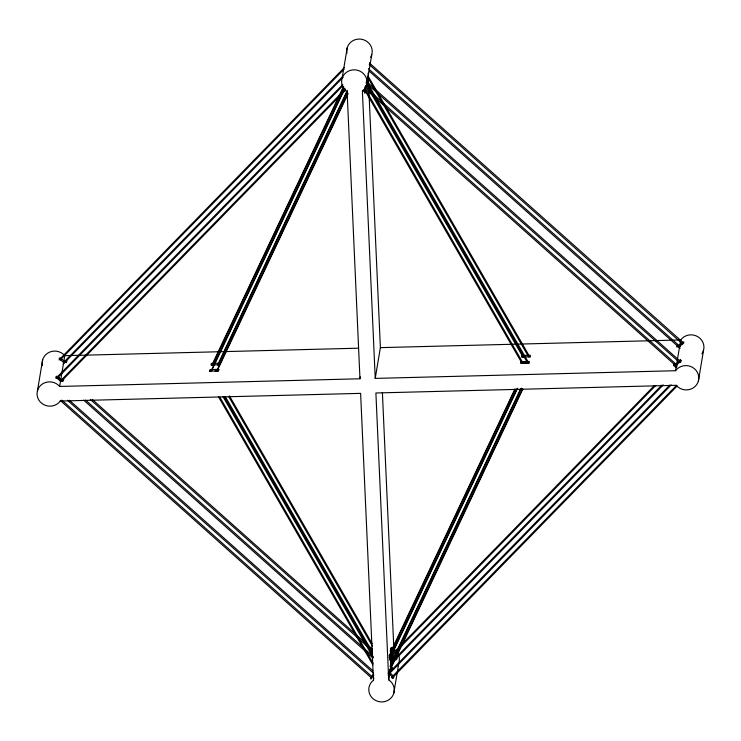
<?xml version="1.0" encoding="UTF-8"?>
<svg xmlns="http://www.w3.org/2000/svg" width="741" height="741" viewBox="0 0 741 741"><rect width="100%" height="100%" fill="white"/><g stroke="black" fill="none" stroke-linecap="round" stroke-linejoin="round"><path stroke-width="1.11" d="M37.476 390.674L42.626 359.913M55.936 377.049L60.141 380.791L60.818 379.022M59.632 386.45L359.969 378.781L347.131 91.903A12.754 12.143 9.5 0 1 344.546 74.044A12.754 12.143 9.5 0 1 363.377 73.563A12.754 12.143 9.5 0 1 362.405 91.513L375.233 378.392L675.56 370.722A12.754 12.143 9.5 0 1 694.234 368.546A12.754 12.143 9.5 0 1 695.039 386.524A12.754 12.143 9.5 0 1 676.218 385.311L375.891 392.98L388.719 679.858A12.754 12.143 9.5 0 1 391.304 697.716A12.754 12.143 9.5 0 1 372.473 698.198A12.754 12.143 9.5 0 1 373.455 680.247L360.617 393.369L60.29 401.038A12.754 12.143 9.5 0 1 41.616 403.215A12.754 12.143 9.5 0 1 40.82 385.237A12.754 12.143 9.5 0 1 59.632 386.45L60.54 381.069A12.754 12.143 9.5 0 0 57.242 378.308C55.556 378.04 56.01 375.279 57.502 376.761A12.754 12.143 9.5 0 1 60.79 379.531L63.652 379.457L63.393 380.994L60.54 381.069M60.79 379.531L63.624 362.618A12.754 12.143 9.5 0 0 60.336 359.848C58.622 359.598 59.113 356.81 60.595 358.311A12.754 12.143 9.5 0 1 63.883 361.071L66.736 361.006L66.477 362.544L63.624 362.618M63.883 361.071L64.782 355.689L358.487 348.187M60.29 401.038L60.401 400.372M210.268 369.592L210.009 371.13L218.539 370.908L218.799 369.37L210.268 369.592L209.388 371.436M219.827 363.22L219.577 364.757L211.037 364.97L211.296 363.433L219.827 363.22L218.956 365.063M342.083 78.453L347.233 47.683M362.405 91.513L362.516 90.847M363.257 90.115L364.915 92.996L364.961 86.808M366.202 85.308L365.943 86.845L365.887 85.65M366.638 85.298L371.787 54.538M359.969 378.781L360.283 376.863M375.233 378.392L380.383 347.631L368.101 73.081M373.455 680.247L373.844 677.895M389.877 672.939L389.757 670.207L389.627 674.477A12.754 12.143 9.5 0 1 392.739 677.422C393.647 679.432 394.119 676.737 392.999 675.885A12.754 12.143 9.5 0 0 389.877 672.939L390.655 668.317L390.331 653.766L390.915 666.78L391.683 662.167L391.359 647.615L390.424 649.588M391.359 647.615L391.943 660.629L392.85 651.756L389.192 655.498M388.719 679.858L389.627 674.477M392.711 656.017A12.754 12.143 9.5 0 1 395.824 658.962C396.741 661.009 397.204 658.277 396.083 657.424A12.754 12.143 9.5 0 0 392.971 654.479L393.869 649.097L382.393 392.471M391.137 666.937C392.674 667.363 392.202 670.253 390.877 668.475M393.767 693.307L398.917 662.547M520.775 361.654L520.515 363.192L529.055 362.979L529.315 361.441L520.775 361.654L521.812 363.46M521.803 355.504L521.544 357.042L530.084 356.829L530.343 355.291L521.803 355.504L522.84 357.301M675.996 367.536L673.615 365.415L673.865 363.877L676.718 363.803A12.754 12.143 9.5 0 1 679.756 360.876C681.331 359.311 681.007 362.043 679.571 362.368A12.754 12.143 9.5 0 0 676.468 365.341L675.56 370.722M676.718 363.803L679.553 346.881A12.754 12.143 9.5 0 1 682.591 343.954C683.962 343.667 684.527 340.851 682.915 342.37A12.754 12.143 9.5 0 0 679.812 345.343L676.959 345.417L676.7 346.955L679.553 346.881M679.812 345.343L680.71 339.962A12.754 12.143 9.5 0 1 698.318 337.007A12.754 12.143 9.5 0 1 701.857 353.837M680.025 362.525L680.21 361.469L678.367 361.515M681.377 360.904A12.754 12.143 9.5 0 1 680.46 359.931L680.516 359.589M698.374 381.087L703.524 350.326M211.843 365.248L343.694 86.132M212.463 364.933L343.444 87.67M210.815 371.398L344.648 88.096M211.426 371.093L344.88 88.587M217.539 365.1L347.353 90.3M215.094 371.26L215.964 369.407M218.15 364.794L347.094 91.838M216.502 371.25L347.798 93.31M217.122 370.945L348.038 93.801M217.928 371.222L218.799 369.37M390.174 651.126L391.1 649.153M390.544 652.302L514.986 388.877M389.358 655.813L515.227 389.368M389.136 657.276L390.072 655.303M389.516 658.453L516.922 388.756M389.257 659.99L517.653 388.201M390.729 663.825L520.673 388.747M389.988 666.372L521.405 388.191M389.701 669.975L522.609 388.617M389.442 671.513L522.85 389.108M389.312 673.782L392.165 667.734M389.525 674.31L390.479 672.3M369.852 63.476L369.444 64.235M366.434 82.557L367.027 80.398L366.406 81.491L679.756 360.876M369.74 62.633L369.49 63.041L682.915 342.37M366.526 81.297L528.926 363.275M373.797 674.004A12.754 12.143 9.5 0 0 371.76 676.422L370.889 679.062L371.51 677.959A12.754 12.143 9.5 0 1 373.742 675.366M59.03 359.913L344.222 67.718M60.336 359.848L343.963 69.256M63.476 362.544L342.546 76.629M63.217 364.081L343.092 77.342M65.273 362.497L66.736 361.006M55.936 378.364L342.75 84.52M57.242 378.308L342.49 86.058M60.382 381.004L345.102 89.3M61.586 381.041L345.658 90.013M62.188 380.957L63.652 379.457M389.664 656.285L392.591 653.293M389.266 657.211L654.396 385.589M390.47 657.258L655.748 385.468M679.154 361.497L680.618 359.996M394.518 659.027L661.935 385.051M391.915 662.963L393.48 661.361M395.824 658.962L663.297 384.931M395.259 660.074L396.805 658.49M388.043 673.245L389.497 671.744M389.84 671.93L669.864 385.033M388.117 674.968L671.226 384.912M391.433 677.487L676.626 385.292M392.786 677.487L677.172 386.005M392.165 678.524L393.712 676.95M62.707 378.966A12.754 12.143 9.5 0 1 61.244 380.124L60.141 380.791M679.497 362.414L366.147 83.038M380.383 347.631L680.71 339.962M679.868 359.941L680.46 359.931M673.615 365.415L676.468 365.341M392.165 660.787C393.703 661.222 393.258 664.093 391.906 662.324M369.24 64.578L682.591 343.954M368.416 68.681L680.349 346.788M369.018 70.988L680.09 348.326M365.332 87.142L677.265 365.248M673.865 363.877L676.255 365.998M677.005 366.786L365.072 88.679L523.229 363.423M92.31 399.464L372.482 649.246M90.328 399.464L372.223 650.783M85.669 400.14L373.131 656.424M57.029 376.261L60.392 379.253M56.983 376.335L61.244 380.124M83.687 400.14L372.871 657.962M69.395 400.242L372.843 670.781M67.412 400.242L373.445 673.087M61.864 400.121L371.76 676.422M60.743 400.89L371.51 677.959M368.129 76.128L529.954 357.125M367.295 76.666L528.657 356.866M366.267 82.816L527.629 363.016M366.397 85.132L522.97 357.005M525.564 361.506L526.592 363.303M524.137 361.543L525.174 363.34M364.794 90.282L521.942 363.155M364.063 89.541L365.174 91.458M229.46 395.898L372.167 643.697M228.626 396.435L372.482 646.245M225.542 397.037L372.288 651.858M224.125 396.565L372.612 654.396M222.911 396.537L373.316 657.721M219.836 397.148L373.121 663.334M218.419 396.685L372.871 664.872M392.85 651.756L392.971 654.479M364.702 88.346L364.915 92.996M393.869 649.097A12.754 12.143 9.5 0 1 397.296 665.872M42.422 365.378A12.754 12.143 9.5 0 1 49.517 352.16A12.754 12.143 9.5 0 1 64.782 355.689M346.955 53.259A12.754 12.143 9.5 0 1 361.488 39.245A12.754 12.143 9.5 0 1 370.648 57.233M680.738 362.062A12.754 12.143 9.5 0 1 680.21 361.469"/></g></svg>
